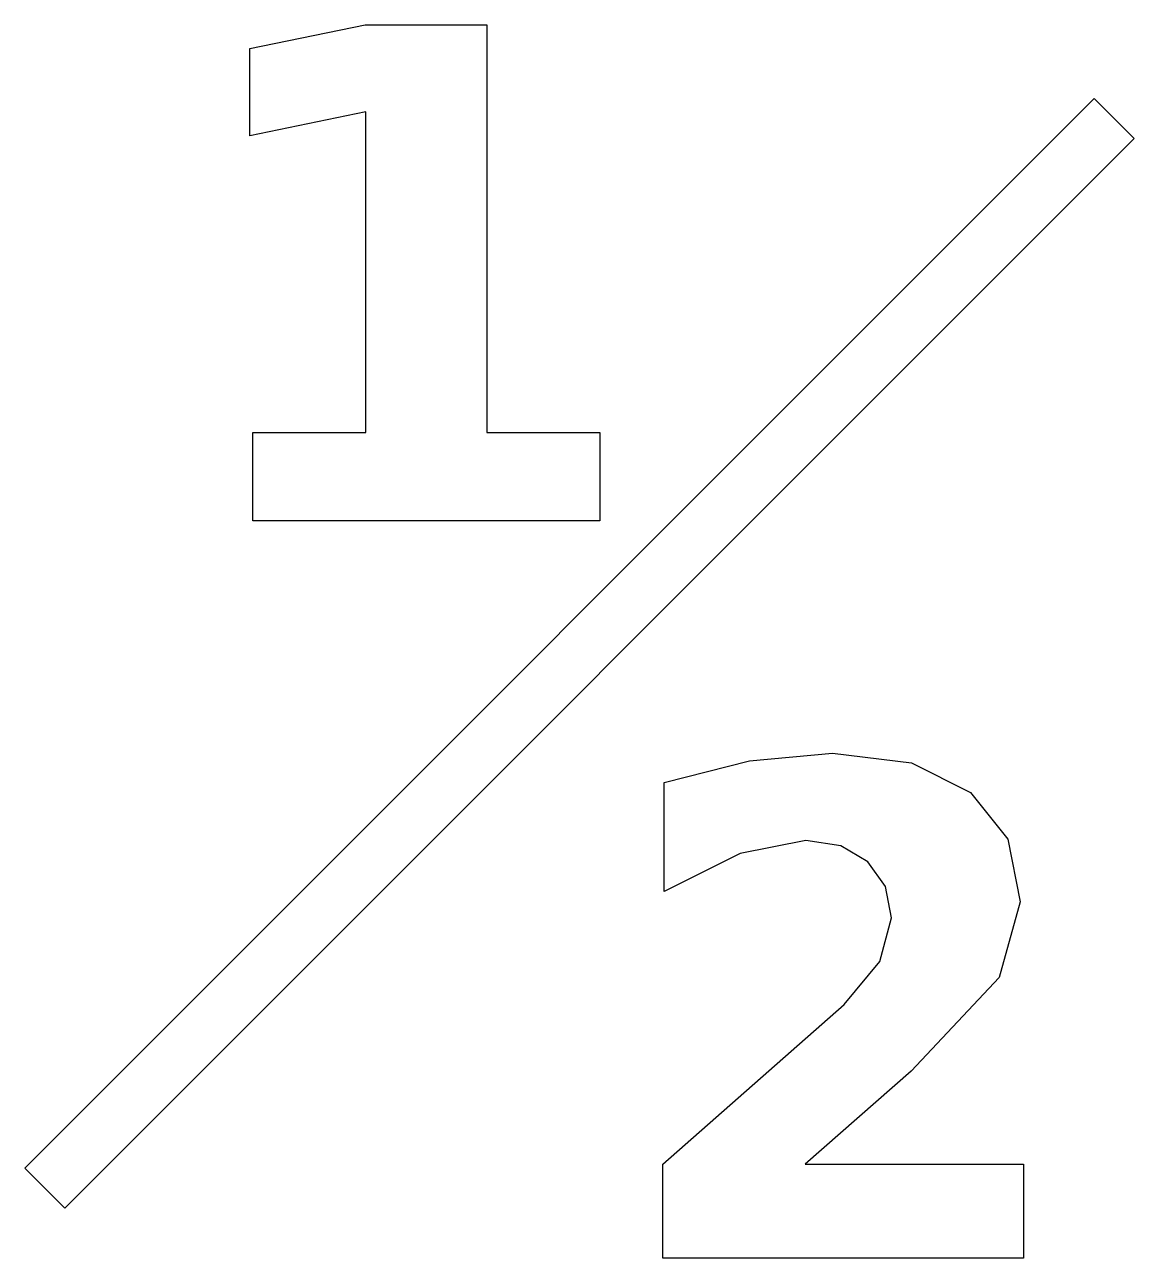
# Model space of a CAD drawing. Extents: x -2 to 13.2, y 2.5 to 19.4.
import ezdxf

# ---------------------------------------------------------------- set-up
doc = ezdxf.new("R2010")
doc.units = 0

msp = doc.modelspace()

# ---------------------------------------------------------------- linework, layer by layer
at = {"layer": 'Layer 1'}
for p, q in [((1.0549, 19.0827), (2.63954, 19.411501)), ((2.63954, 19.411501), (4.31094, 19.4115)), ((4.31094, 19.4115), (4.31094, 13.8082)), ((1.0549, 17.886299), (1.0549, 19.0827)), ((-2.03806, 3.70234), (12.6581, 18.3985)), ((12.6581, 18.3985), (13.2092, 17.8474)), ((2.64867, 18.2151), (1.0549, 17.886299)), ((2.64867, 13.8082), (2.64867, 18.2151)), ((13.2092, 17.8474), (-1.48695, 3.15123)), ((1.096, 13.8082), (2.64867, 13.8082)), ((1.096, 12.5935), (1.096, 13.8082)), ((4.31094, 13.8082), (5.86361, 13.8082)), ((5.86361, 13.8082), (5.86361, 12.5935)), ((5.86361, 12.5935), (1.096, 12.5935)), ((7.9232, 9.297855), (9.06031, 9.402889)), ((9.06031, 9.402889), (10.14718, 9.268172)), ((6.74956, 9.00102), (7.9232, 9.297855)), ((10.14718, 9.268172), (10.96005, 8.864019)), ((6.749563, 7.503144), (6.74956, 9.00102)), ((10.96005, 8.864019), (11.470378, 8.218974)), ((8.694971, 8.201848), (7.795333, 8.023747)), ((9.175615, 8.128781), (8.694971, 8.201848)), ((11.470378, 8.218974), (11.640487, 7.361579)), ((7.795333, 8.023747), (6.749563, 7.503144)), ((9.548942, 7.90958), (9.175615, 8.128781)), ((9.792118, 7.570503), (9.548942, 7.90958)), ((9.873177, 7.137809), (9.792118, 7.570503)), ((11.640487, 7.361579), (11.352785, 6.320369)), ((9.713343, 6.539573), (9.873177, 7.137809)), ((9.22014, 5.95047), (9.713343, 6.539573)), ((11.352785, 6.320369), (10.142615, 5.032559)), ((6.73129, 3.75389), (9.22014, 5.95047)), ((10.142615, 5.032559), (8.68584, 3.75389)), ((6.73129, 2.46152), (6.73129, 3.75389)), ((8.68584, 3.75389), (11.6862, 3.75389)), ((11.6862, 3.75389), (11.6862, 2.46152)), ((-1.48695, 3.15123), (-2.03806, 3.70234)), ((11.6862, 2.46152), (6.73129, 2.46152))]:
    msp.add_line(p, q, dxfattribs=at)

doc.saveas('drawing.dxf')
